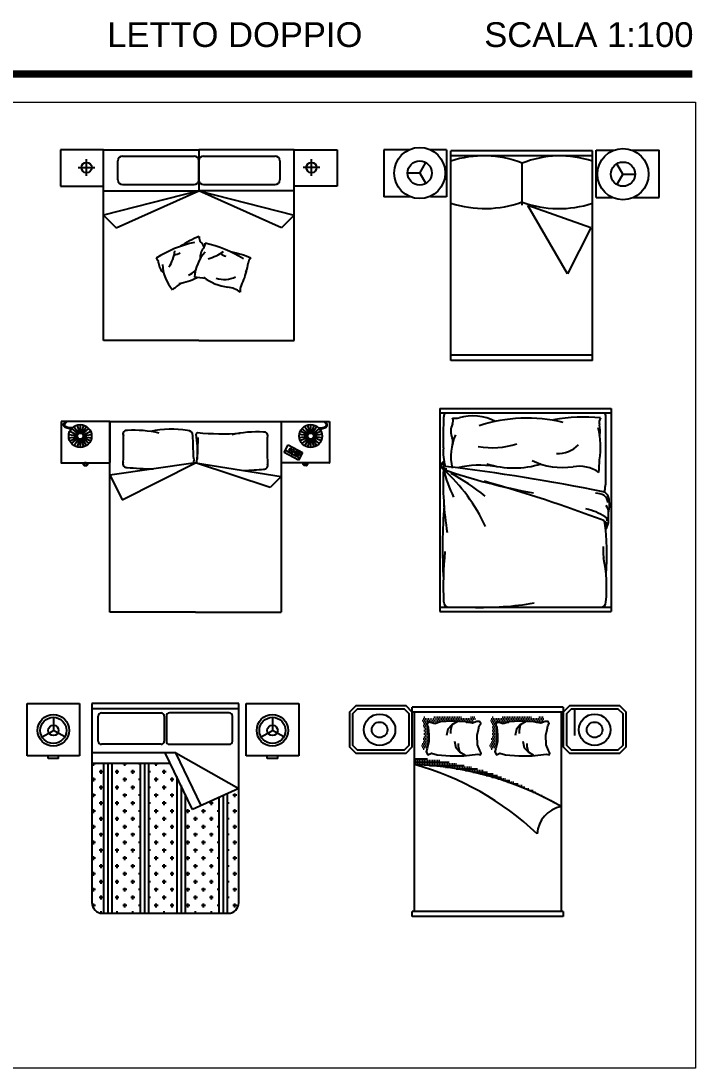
# Model space of a CAD drawing. Header units: millimetres. Extents: x 179.4 to 195, y 198.5 to 209.5.
# Drawn here: x 187.92 to 195, y 198.51 to 209.48 of the extents above; entities that cross this region are included whole.
import ezdxf

# ---------------------------------------------------------------- set-up
doc = ezdxf.new("R2010")
doc.units = ezdxf.units.MM
doc.layers.add('ARREDI_attrezzature', color=175, linetype='Continuous')
doc.layers.add('WWW.ARCHWEB.IT - free dwg', color=7, linetype='Continuous')
doc.layers.add('PROIEZIONI_finissime', color=251, linetype='Continuous', lineweight=0)
doc.styles.get("Standard").update_dxf_attribs({"font": 'arial.ttf'})
pattern_1 = [(360, (-33.422081, 61.873577), (0.0087225275, 0.017445055), [0, -0.017445055])]

msp = doc.modelspace()

# ---------------------------------------------------------------- hatches: boundary and pattern name
at = {"layer": 'ARREDI_attrezzature'}
h = msp.add_hatch(dxfattribs=at)
h.set_pattern_fill('DOTS', color=256, scale=0.010989, style=0)
h.set_pattern_definition(pattern_1)
h.paths.add_polyline_path([(192.689, 202.172), (192.675, 202.192), (192.645, 202.192), (192.601, 202.175), (192.526, 202.189), (192.384, 202.199), (192.266, 202.189), (192.205, 202.169), (192.141, 202.189), (192.124, 202.162), (192.138, 202.132), (192.144, 202.054), (192.144, 201.98), (192.127, 201.912), (192.117, 201.875), (192.134, 201.844), (192.171, 201.861), (192.183, 201.858), (192.199, 201.925), (192.199, 201.999), (192.192, 202.077), (192.179, 202.107), (192.196, 202.134), (192.26, 202.114), (192.321, 202.134), (192.439, 202.144), (192.581, 202.134), (192.656, 202.121), (192.667, 202.125), (192.672, 202.148)])
h.paths.add_polyline_path([(193.407, 202.172), (193.393, 202.192), (193.363, 202.192), (193.319, 202.175), (193.244, 202.189), (193.102, 202.199), (192.984, 202.189), (192.923, 202.169), (192.859, 202.189), (192.842, 202.162), (192.856, 202.132), (192.862, 202.054), (192.862, 201.98), (192.845, 201.912), (192.835, 201.875), (192.852, 201.844), (192.889, 201.861), (192.9, 201.858), (192.917, 201.925), (192.917, 201.999), (192.91, 202.077), (192.897, 202.107), (192.914, 202.134), (192.978, 202.114), (193.039, 202.134), (193.157, 202.144), (193.299, 202.134), (193.373, 202.121), (193.385, 202.125), (193.39, 202.148)])
h = msp.add_hatch(dxfattribs=at)
h.set_pattern_fill('DOTS', color=256, scale=0.010989, style=0)
h.set_pattern_definition(pattern_1)
h.paths.add_polyline_path([(192.047, 201.762), (192.047, 201.687, -0.124273), (193.586, 201.247, 0.122563)])

# ---------------------------------------------------------------- linework, layer by layer
for p, q in [((188.789, 208.131), (188.339, 208.131)), ((188.339, 208.131), (188.339, 207.749)), ((188.789, 207.749), (188.789, 208.131)), ((188.789, 208.131), (189.788, 208.131)), ((188.989, 208.065), (189.738, 208.065)), ((190.787, 208.131), (189.788, 208.131)), ((189.788, 208.131), (189.788, 207.7)), ((189.838, 208.065), (190.587, 208.065)), ((190.787, 207.749), (190.787, 208.131)), ((190.787, 208.131), (191.237, 208.131)), ((191.237, 208.131), (191.237, 207.749)), ((191.725, 208.131), (191.725, 207.636)), ((191.991, 208.131), (191.725, 208.131)), ((192.384, 208.131), (192.215, 208.131)), ((192.384, 208.131), (192.384, 207.636)), ((192.429, 205.923), (192.429, 208.121)), ((193.913, 208.121), (192.429, 208.121)), ((193.913, 208.066), (192.429, 208.066)), ((193.913, 205.923), (193.913, 208.121)), ((193.952, 207.631), (193.952, 208.125)), ((193.952, 208.125), (194.136, 208.125)), ((194.329, 208.125), (194.611, 208.125)), ((194.611, 207.631), (194.611, 208.125)), ((188.611, 207.857), (188.611, 208.031)), ((188.939, 207.815), (188.939, 208.015)), ((189.788, 207.815), (189.788, 208.015)), ((190.637, 208.015), (190.637, 207.815)), ((190.968, 207.857), (190.968, 208.031)), ((192.103, 207.887), (192.166, 207.996)), ((193.175, 207.55), (193.175, 207.99)), ((194.233, 207.875), (194.17, 207.984)), ((188.524, 207.944), (188.698, 207.944)), ((191.055, 207.944), (190.881, 207.944)), ((192.103, 207.887), (191.976, 207.887)), ((192.103, 207.887), (192.166, 207.777)), ((194.233, 207.875), (194.17, 207.765)), ((194.233, 207.875), (194.359, 207.875)), ((194.614, 207.905), (194.611, 207.908)), ((188.339, 207.749), (188.789, 207.749)), ((188.789, 206.133), (188.789, 207.749)), ((188.989, 207.765), (189.738, 207.765)), ((189.838, 207.765), (190.587, 207.765)), ((190.787, 206.133), (190.787, 207.749)), ((191.237, 207.749), (190.787, 207.749)), ((188.789, 207.7), (189.788, 207.7)), ((189.788, 207.7), (188.789, 207.447)), ((188.921, 207.312), (189.788, 207.7)), ((190.787, 207.7), (189.788, 207.7)), ((190.655, 207.312), (189.788, 207.7)), ((189.788, 207.7), (190.787, 207.447)), ((192.006, 207.636), (191.725, 207.636)), ((192.384, 207.636), (192.215, 207.636)), ((193.952, 207.631), (194.121, 207.631)), ((194.345, 207.631), (194.611, 207.631)), ((193.898, 207.313), (193.236, 207.546)), ((193.65, 206.83), (193.236, 207.546)), ((188.789, 207.447), (188.921, 207.312)), ((190.787, 207.447), (190.655, 207.312)), ((193.898, 207.313), (193.65, 206.83)), ((189.788, 206.133), (188.789, 206.133)), ((189.788, 206.133), (190.787, 206.133)), ((193.913, 205.978), (192.429, 205.978)), ((193.913, 205.923), (192.429, 205.923)), ((192.312, 205.42), (194.108, 205.42)), ((192.312, 205.42), (192.312, 203.291)), ((192.312, 205.375), (194.108, 205.375)), ((194.055, 204.682), (194.055, 205.333)), ((194.108, 205.42), (194.108, 203.291)), ((188.853, 205.282), (188.346, 205.282)), ((188.346, 205.282), (188.346, 204.853)), ((188.853, 205.282), (188.346, 205.282)), ((188.453, 205.209), (188.511, 205.159)), ((188.479, 205.231), (188.521, 205.167)), ((188.511, 205.246), (188.532, 205.172)), ((188.544, 205.25), (188.544, 205.174)), ((188.544, 205.25), (188.544, 205.174)), ((188.578, 205.246), (188.557, 205.172)), ((188.568, 205.167), (188.61, 205.231)), ((188.577, 205.159), (188.636, 205.209)), ((188.853, 203.284), (188.853, 205.282)), ((188.853, 205.282), (189.752, 205.282)), ((188.853, 205.282), (190.651, 205.282)), ((188.853, 205.282), (188.853, 204.853)), ((190.651, 205.282), (191.158, 205.282)), ((190.651, 205.282), (191.158, 205.282)), ((190.651, 205.282), (190.651, 203.284)), ((190.926, 205.159), (190.868, 205.209)), ((190.936, 205.167), (190.894, 205.231)), ((190.925, 205.246), (190.947, 205.172)), ((190.959, 205.25), (190.959, 205.174)), ((190.959, 205.25), (190.959, 205.174)), ((190.993, 205.246), (190.971, 205.172)), ((191.024, 205.231), (190.983, 205.167)), ((191.05, 205.209), (190.992, 205.159)), ((191.158, 205.282), (191.158, 204.853)), ((188.425, 205.147), (188.501, 205.136)), ((188.425, 205.113), (188.501, 205.124)), ((188.435, 205.18), (188.505, 205.148)), ((188.435, 205.08), (188.505, 205.112)), ((188.453, 205.051), (188.511, 205.101)), ((188.479, 205.029), (188.521, 205.093)), ((188.513, 205.137), (188.502, 205.142)), ((188.515, 205.143), (188.504, 205.145)), ((188.539, 205.098), (188.539, 205.087)), ((188.546, 205.098), (188.543, 205.086)), ((188.562, 205.157), (188.572, 205.164)), ((188.568, 205.093), (188.61, 205.029)), ((188.569, 205.15), (188.576, 205.16)), ((188.577, 205.101), (188.636, 205.051)), ((188.584, 205.148), (188.654, 205.18)), ((188.584, 205.112), (188.654, 205.08)), ((188.588, 205.136), (188.664, 205.147)), ((188.588, 205.124), (188.664, 205.113)), ((190.916, 205.136), (190.84, 205.147)), ((190.916, 205.124), (190.84, 205.113)), ((190.919, 205.148), (190.85, 205.18)), ((190.919, 205.112), (190.85, 205.08)), ((190.926, 205.101), (190.868, 205.051)), ((190.936, 205.093), (190.894, 205.029)), ((190.934, 205.15), (190.928, 205.16)), ((190.942, 205.157), (190.932, 205.164)), ((190.958, 205.098), (190.96, 205.086)), ((190.965, 205.098), (190.965, 205.087)), ((191.024, 205.029), (190.983, 205.093)), ((190.988, 205.143), (191, 205.145)), ((190.991, 205.137), (191.001, 205.142)), ((191.05, 205.051), (190.992, 205.101)), ((191.069, 205.18), (190.999, 205.148)), ((191.069, 205.08), (190.999, 205.112)), ((191.078, 205.147), (191.002, 205.136)), ((191.078, 205.113), (191.002, 205.124)), ((188.532, 205.088), (188.511, 205.014)), ((188.544, 205.086), (188.544, 205.009)), ((188.544, 205.086), (188.544, 205.009)), ((188.557, 205.088), (188.578, 205.014)), ((190.681, 204.957), (190.724, 205.039)), ((190.695, 204.983), (190.846, 204.903)), ((190.724, 205.039), (190.875, 204.959)), ((190.732, 204.982), (190.744, 205.005)), ((190.744, 205.005), (190.763, 204.995)), ((190.763, 204.995), (190.751, 204.972)), ((190.757, 204.969), (190.769, 204.992)), ((190.769, 204.992), (190.788, 204.982)), ((190.947, 205.088), (190.925, 205.014)), ((190.959, 205.086), (190.959, 205.009)), ((190.959, 205.086), (190.959, 205.009)), ((190.971, 205.088), (190.993, 205.014)), ((190.832, 204.877), (190.681, 204.957)), ((190.751, 204.972), (190.732, 204.982)), ((190.776, 204.959), (190.757, 204.969)), ((190.788, 204.982), (190.776, 204.959)), ((190.791, 204.951), (190.803, 204.974)), ((190.84, 204.925), (190.791, 204.951)), ((190.843, 204.929), (190.793, 204.955)), ((190.845, 204.933), (190.795, 204.959)), ((190.846, 204.935), (190.796, 204.961)), ((190.847, 204.938), (190.797, 204.964)), ((190.849, 204.941), (190.799, 204.967)), ((190.851, 204.945), (190.801, 204.972)), ((190.853, 204.948), (190.803, 204.974)), ((190.875, 204.959), (190.832, 204.877)), ((190.853, 204.948), (190.84, 204.925)), ((188.348, 204.85), (188.85, 204.85)), ((188.575, 204.84), (188.575, 204.834)), ((188.621, 204.843), (188.578, 204.843)), ((188.578, 204.832), (188.582, 204.832)), ((188.585, 204.829), (188.585, 204.825)), ((188.588, 204.822), (188.611, 204.822)), ((188.608, 204.85), (188.59, 204.85)), ((188.59, 204.85), (188.59, 204.843)), ((188.608, 204.843), (188.608, 204.85)), ((188.613, 204.825), (188.613, 204.832)), ((188.613, 204.832), (188.621, 204.832)), ((188.623, 204.834), (188.623, 204.84)), ((189.752, 204.85), (188.853, 204.719)), ((188.984, 204.463), (189.752, 204.85)), ((190.534, 204.591), (189.752, 204.85)), ((189.752, 204.85), (190.651, 204.707)), ((191.155, 204.85), (190.653, 204.85)), ((190.88, 204.834), (190.88, 204.84)), ((190.883, 204.843), (190.926, 204.843)), ((190.89, 204.832), (190.883, 204.832)), ((190.89, 204.825), (190.89, 204.832)), ((190.916, 204.822), (190.893, 204.822)), ((190.896, 204.843), (190.896, 204.85)), ((190.896, 204.85), (190.913, 204.85)), ((190.913, 204.85), (190.913, 204.843)), ((190.919, 204.829), (190.919, 204.825)), ((190.926, 204.832), (190.921, 204.832)), ((190.928, 204.84), (190.928, 204.834)), ((188.853, 204.723), (188.984, 204.463)), ((190.651, 204.707), (190.534, 204.591)), ((194.082, 204.236), (194.082, 204.339)), ((194.078, 204.217), (194.055, 204.155)), ((192.312, 203.336), (194.108, 203.336)), ((189.752, 203.284), (188.853, 203.284)), ((189.752, 203.284), (190.651, 203.284)), ((192.312, 203.291), (194.108, 203.291)), ((187.989, 202.328), (188.538, 202.328)), ((187.989, 201.779), (187.989, 202.328)), ((188.538, 202.328), (188.538, 201.779)), ((190.206, 202.328), (188.667, 202.328)), ((188.667, 202.328), (188.667, 200.24)), ((190.206, 202.273), (188.667, 202.273)), ((190.206, 200.24), (190.206, 202.328)), ((190.284, 202.328), (190.834, 202.328)), ((190.284, 201.779), (190.284, 202.328)), ((190.834, 202.328), (190.834, 201.779)), ((193.607, 202.291), (192.025, 202.291)), ((192.025, 202.236), (192.025, 202.291)), ((193.607, 202.291), (193.607, 202.236)), ((193.726, 202.268), (193.726, 201.993)), ((188.263, 202.183), (188.263, 202.046)), ((188.733, 201.933), (188.733, 202.196)), ((188.766, 202.229), (189.392, 202.229)), ((189.425, 202.196), (189.425, 201.933)), ((189.447, 202.196), (189.447, 201.933)), ((190.107, 202.229), (189.48, 202.229)), ((190.14, 201.933), (190.14, 202.196)), ((190.559, 202.183), (190.559, 202.046)), ((193.607, 202.236), (192.025, 202.236)), ((192.047, 200.149), (192.047, 202.236)), ((193.586, 202.236), (193.586, 200.149)), ((188.144, 201.977), (188.263, 202.046)), ((188.382, 201.977), (188.263, 202.046)), ((190.44, 201.977), (190.559, 202.046)), ((190.678, 201.977), (190.559, 202.046)), ((189.546, 201.812), (188.667, 201.812)), ((189.392, 201.9), (188.766, 201.9)), ((189.722, 201.218), (189.436, 201.812)), ((189.48, 201.9), (190.107, 201.9)), ((189.812, 201.259), (189.546, 201.812)), ((189.546, 201.812), (190.206, 201.438)), ((188.538, 201.779), (187.989, 201.779)), ((188.208, 201.751), (188.208, 201.779)), ((188.318, 201.751), (188.208, 201.751)), ((188.318, 201.751), (188.318, 201.779)), ((188.667, 201.702), (189.489, 201.702)), ((188.703, 201.695), (188.667, 201.695)), ((188.683, 201.675), (188.683, 201.702)), ((188.788, 201.702), (188.788, 200.13)), ((188.832, 201.702), (188.832, 200.13)), ((188.876, 201.702), (188.876, 200.13)), ((189.033, 201.695), (188.992, 201.695)), ((189.012, 201.675), (189.012, 201.702)), ((189.173, 201.695), (189.156, 201.695)), ((189.173, 201.702), (189.173, 200.13)), ((189.217, 201.702), (189.217, 200.13)), ((189.261, 201.702), (189.261, 200.13)), ((189.362, 201.695), (189.321, 201.695)), ((189.342, 201.675), (189.342, 201.702)), ((189.492, 201.695), (189.486, 201.695)), ((190.834, 201.779), (190.284, 201.779)), ((190.504, 201.751), (190.504, 201.779)), ((190.614, 201.751), (190.504, 201.751)), ((190.614, 201.751), (190.614, 201.779)), ((188.786, 201.613), (188.744, 201.613)), ((188.765, 201.592), (188.765, 201.633)), ((188.95, 201.613), (188.909, 201.613)), ((188.93, 201.592), (188.93, 201.633)), ((189.115, 201.613), (189.074, 201.613)), ((189.095, 201.592), (189.095, 201.633)), ((189.28, 201.613), (189.261, 201.613)), ((189.445, 201.613), (189.404, 201.613)), ((189.424, 201.592), (189.424, 201.633)), ((188.703, 201.53), (188.667, 201.53)), ((188.683, 201.51), (188.683, 201.551)), ((189.033, 201.53), (188.992, 201.53)), ((189.012, 201.51), (189.012, 201.551)), ((189.173, 201.53), (189.156, 201.53)), ((189.362, 201.53), (189.321, 201.53)), ((189.342, 201.51), (189.342, 201.551)), ((189.527, 201.53), (189.486, 201.53)), ((189.507, 201.51), (189.507, 201.551)), ((189.557, 201.561), (189.557, 200.13)), ((188.703, 201.366), (188.667, 201.366)), ((188.683, 201.345), (188.683, 201.386)), ((188.786, 201.448), (188.744, 201.448)), ((188.765, 201.427), (188.765, 201.469)), ((188.95, 201.448), (188.909, 201.448)), ((188.93, 201.427), (188.93, 201.469)), ((189.033, 201.366), (188.992, 201.366)), ((189.012, 201.345), (189.012, 201.386)), ((189.115, 201.448), (189.074, 201.448)), ((189.095, 201.427), (189.095, 201.469)), ((189.173, 201.366), (189.156, 201.366)), ((189.28, 201.448), (189.261, 201.448)), ((189.362, 201.366), (189.321, 201.366)), ((189.342, 201.345), (189.342, 201.386)), ((189.445, 201.448), (189.404, 201.448)), ((189.424, 201.427), (189.424, 201.469)), ((189.527, 201.366), (189.486, 201.366)), ((189.507, 201.345), (189.507, 201.386)), ((189.601, 201.469), (189.601, 200.13)), ((189.645, 201.378), (189.645, 200.13)), ((189.651, 201.366), (189.651, 201.366)), ((190.206, 201.438), (189.722, 201.218)), ((190.041, 201.363), (190.041, 200.13)), ((190.085, 201.383), (190.085, 200.13)), ((190.187, 201.366), (190.145, 201.366)), ((190.166, 201.345), (190.166, 201.386)), ((188.786, 201.283), (188.744, 201.283)), ((188.765, 201.263), (188.765, 201.304)), ((188.95, 201.283), (188.909, 201.283)), ((188.93, 201.263), (188.93, 201.304)), ((189.115, 201.283), (189.074, 201.283)), ((189.095, 201.263), (189.095, 201.304)), ((189.28, 201.283), (189.261, 201.283)), ((189.445, 201.283), (189.404, 201.283)), ((189.424, 201.263), (189.424, 201.304)), ((189.939, 201.283), (189.898, 201.283)), ((189.919, 201.263), (189.919, 201.304)), ((189.997, 201.343), (189.997, 200.13)), ((190.104, 201.283), (190.085, 201.283)), ((188.703, 201.201), (188.667, 201.201)), ((188.683, 201.18), (188.683, 201.221)), ((189.033, 201.201), (188.992, 201.201)), ((189.012, 201.18), (189.012, 201.221)), ((189.173, 201.201), (189.156, 201.201)), ((189.362, 201.201), (189.321, 201.201)), ((189.342, 201.18), (189.342, 201.221)), ((189.527, 201.201), (189.486, 201.201)), ((189.507, 201.18), (189.507, 201.221)), ((189.692, 201.201), (189.651, 201.201)), ((189.672, 201.18), (189.672, 201.221)), ((189.857, 201.201), (189.816, 201.201)), ((189.836, 201.18), (189.836, 201.221)), ((189.997, 201.201), (189.981, 201.201)), ((190.187, 201.201), (190.145, 201.201)), ((190.166, 201.18), (190.166, 201.221)), ((188.703, 201.036), (188.667, 201.036)), ((188.683, 201.015), (188.683, 201.057)), ((188.786, 201.118), (188.744, 201.118)), ((188.765, 201.098), (188.765, 201.139)), ((188.95, 201.118), (188.909, 201.118)), ((188.93, 201.098), (188.93, 201.139)), ((189.033, 201.036), (188.992, 201.036)), ((189.012, 201.015), (189.012, 201.057)), ((189.115, 201.118), (189.074, 201.118)), ((189.095, 201.098), (189.095, 201.139)), ((189.173, 201.036), (189.156, 201.036)), ((189.28, 201.118), (189.261, 201.118)), ((189.362, 201.036), (189.321, 201.036)), ((189.342, 201.015), (189.342, 201.057)), ((189.445, 201.118), (189.404, 201.118)), ((189.424, 201.098), (189.424, 201.139)), ((189.527, 201.036), (189.486, 201.036)), ((189.507, 201.015), (189.507, 201.057)), ((189.692, 201.036), (189.651, 201.036)), ((189.672, 201.015), (189.672, 201.057)), ((189.775, 201.118), (189.733, 201.118)), ((189.754, 201.098), (189.754, 201.139)), ((189.857, 201.036), (189.816, 201.036)), ((189.836, 201.015), (189.836, 201.057)), ((189.939, 201.118), (189.898, 201.118)), ((189.919, 201.098), (189.919, 201.139)), ((189.997, 201.036), (189.981, 201.036)), ((190.104, 201.118), (190.085, 201.118)), ((190.187, 201.036), (190.145, 201.036)), ((190.166, 201.015), (190.166, 201.057)), ((188.786, 200.954), (188.744, 200.954)), ((188.765, 200.933), (188.765, 200.974)), ((188.95, 200.954), (188.909, 200.954)), ((188.93, 200.933), (188.93, 200.974)), ((189.115, 200.954), (189.074, 200.954)), ((189.095, 200.933), (189.095, 200.974)), ((189.28, 200.954), (189.261, 200.954)), ((189.445, 200.954), (189.404, 200.954)), ((189.424, 200.933), (189.424, 200.974)), ((189.775, 200.954), (189.733, 200.954)), ((189.754, 200.933), (189.754, 200.974)), ((189.939, 200.954), (189.898, 200.954)), ((189.919, 200.933), (189.919, 200.974)), ((190.104, 200.954), (190.085, 200.954)), ((188.703, 200.871), (188.667, 200.871)), ((188.683, 200.851), (188.683, 200.892)), ((189.033, 200.871), (188.992, 200.871)), ((189.012, 200.851), (189.012, 200.892)), ((189.173, 200.871), (189.156, 200.871)), ((189.362, 200.871), (189.321, 200.871)), ((189.342, 200.851), (189.342, 200.892)), ((189.527, 200.871), (189.486, 200.871)), ((189.507, 200.851), (189.507, 200.892)), ((189.692, 200.871), (189.651, 200.871)), ((189.672, 200.851), (189.672, 200.892)), ((189.857, 200.871), (189.816, 200.871)), ((189.836, 200.851), (189.836, 200.892)), ((189.997, 200.871), (189.981, 200.871)), ((190.187, 200.871), (190.145, 200.871)), ((190.166, 200.851), (190.166, 200.892)), ((188.703, 200.706), (188.667, 200.706)), ((188.683, 200.686), (188.683, 200.727)), ((188.786, 200.789), (188.744, 200.789)), ((188.765, 200.768), (188.765, 200.809)), ((188.95, 200.789), (188.909, 200.789)), ((188.93, 200.768), (188.93, 200.809)), ((189.033, 200.706), (188.992, 200.706)), ((189.012, 200.686), (189.012, 200.727)), ((189.115, 200.789), (189.074, 200.789)), ((189.095, 200.768), (189.095, 200.809)), ((189.173, 200.706), (189.156, 200.706)), ((189.28, 200.789), (189.261, 200.789)), ((189.362, 200.706), (189.321, 200.706)), ((189.342, 200.686), (189.342, 200.727)), ((189.445, 200.789), (189.404, 200.789)), ((189.424, 200.768), (189.424, 200.809)), ((189.527, 200.706), (189.486, 200.706)), ((189.507, 200.686), (189.507, 200.727)), ((189.692, 200.706), (189.651, 200.706)), ((189.672, 200.686), (189.672, 200.727)), ((189.775, 200.789), (189.733, 200.789)), ((189.754, 200.768), (189.754, 200.809)), ((189.857, 200.706), (189.816, 200.706)), ((189.836, 200.686), (189.836, 200.727)), ((189.939, 200.789), (189.898, 200.789)), ((189.919, 200.768), (189.919, 200.809)), ((189.997, 200.706), (189.981, 200.706)), ((190.104, 200.789), (190.085, 200.789)), ((190.187, 200.706), (190.145, 200.706)), ((190.166, 200.686), (190.166, 200.727)), ((188.786, 200.624), (188.744, 200.624)), ((188.765, 200.603), (188.765, 200.644)), ((188.95, 200.624), (188.909, 200.624)), ((188.93, 200.603), (188.93, 200.644)), ((189.115, 200.624), (189.074, 200.624)), ((189.095, 200.603), (189.095, 200.644)), ((189.28, 200.624), (189.261, 200.624)), ((189.445, 200.624), (189.404, 200.624)), ((189.424, 200.603), (189.424, 200.644)), ((189.775, 200.624), (189.733, 200.624)), ((189.754, 200.603), (189.754, 200.644)), ((189.939, 200.624), (189.898, 200.624)), ((189.919, 200.603), (189.919, 200.644)), ((190.104, 200.624), (190.085, 200.624)), ((188.703, 200.541), (188.667, 200.541)), ((188.683, 200.521), (188.683, 200.562)), ((189.033, 200.541), (188.992, 200.541)), ((189.012, 200.521), (189.012, 200.562)), ((189.173, 200.541), (189.156, 200.541)), ((189.362, 200.541), (189.321, 200.541)), ((189.342, 200.521), (189.342, 200.562)), ((189.527, 200.541), (189.486, 200.541)), ((189.507, 200.521), (189.507, 200.562)), ((189.692, 200.541), (189.651, 200.541)), ((189.672, 200.521), (189.672, 200.562)), ((189.857, 200.541), (189.816, 200.541)), ((189.836, 200.521), (189.836, 200.562)), ((189.997, 200.541), (189.981, 200.541)), ((190.187, 200.541), (190.145, 200.541)), ((190.166, 200.521), (190.166, 200.562)), ((188.703, 200.377), (188.667, 200.377)), ((188.683, 200.356), (188.683, 200.397)), ((188.786, 200.459), (188.744, 200.459)), ((188.765, 200.438), (188.765, 200.48)), ((188.95, 200.459), (188.909, 200.459)), ((188.93, 200.438), (188.93, 200.48)), ((189.033, 200.377), (188.992, 200.377)), ((189.012, 200.356), (189.012, 200.397)), ((189.115, 200.459), (189.074, 200.459)), ((189.095, 200.438), (189.095, 200.48)), ((189.173, 200.377), (189.156, 200.377)), ((189.28, 200.459), (189.261, 200.459)), ((189.362, 200.377), (189.321, 200.377)), ((189.342, 200.356), (189.342, 200.397)), ((189.445, 200.459), (189.404, 200.459)), ((189.424, 200.438), (189.424, 200.48)), ((189.527, 200.377), (189.486, 200.377)), ((189.507, 200.356), (189.507, 200.397)), ((189.692, 200.377), (189.651, 200.377)), ((189.672, 200.356), (189.672, 200.397)), ((189.775, 200.459), (189.733, 200.459)), ((189.754, 200.438), (189.754, 200.48)), ((189.857, 200.377), (189.816, 200.377)), ((189.836, 200.356), (189.836, 200.397)), ((189.939, 200.459), (189.898, 200.459)), ((189.919, 200.438), (189.919, 200.48)), ((189.997, 200.377), (189.981, 200.377)), ((190.104, 200.459), (190.085, 200.459)), ((190.187, 200.377), (190.145, 200.377)), ((190.166, 200.356), (190.166, 200.397)), ((188.786, 200.294), (188.744, 200.294)), ((188.765, 200.274), (188.765, 200.315)), ((188.95, 200.294), (188.909, 200.294)), ((188.93, 200.274), (188.93, 200.315)), ((189.115, 200.294), (189.074, 200.294)), ((189.095, 200.274), (189.095, 200.315)), ((189.28, 200.294), (189.261, 200.294)), ((189.445, 200.294), (189.404, 200.294)), ((189.424, 200.274), (189.424, 200.315)), ((189.775, 200.294), (189.733, 200.294)), ((189.754, 200.274), (189.754, 200.315)), ((189.939, 200.294), (189.898, 200.294)), ((189.919, 200.274), (189.919, 200.315)), ((190.104, 200.294), (190.085, 200.294)), ((188.703, 200.212), (188.671, 200.212)), ((188.683, 200.191), (188.683, 200.232)), ((189.033, 200.212), (188.992, 200.212)), ((189.012, 200.191), (189.012, 200.232)), ((189.173, 200.212), (189.156, 200.212)), ((189.362, 200.212), (189.321, 200.212)), ((189.342, 200.191), (189.342, 200.232)), ((189.527, 200.212), (189.486, 200.212)), ((189.507, 200.191), (189.507, 200.232)), ((189.692, 200.212), (189.651, 200.212)), ((189.672, 200.191), (189.672, 200.232)), ((189.857, 200.212), (189.816, 200.212)), ((189.836, 200.191), (189.836, 200.232)), ((189.997, 200.212), (189.981, 200.212)), ((190.187, 200.212), (190.145, 200.212)), ((190.166, 200.191), (190.166, 200.232)), ((188.765, 200.131), (188.765, 200.15)), ((188.777, 200.13), (190.096, 200.13)), ((188.93, 200.13), (188.93, 200.15)), ((189.095, 200.13), (189.095, 200.15)), ((189.424, 200.13), (189.424, 200.15)), ((189.754, 200.13), (189.754, 200.15)), ((189.919, 200.13), (189.919, 200.15)), ((193.607, 200.149), (192.025, 200.149)), ((192.025, 200.094), (192.025, 200.149)), ((193.607, 200.094), (192.025, 200.094)), ((193.607, 200.149), (193.607, 200.094))]:
    msp.add_line(p, q, dxfattribs=at)
for points in [[(191.432, 201.808), (191.959, 201.808), (192.025, 201.874), (192.025, 202.236), (191.959, 202.302), (191.432, 202.302), (191.366, 202.236), (191.366, 201.874)], [(191.448, 201.841), (191.943, 201.841), (191.992, 201.89), (191.992, 202.22), (191.943, 202.269), (191.448, 202.269), (191.399, 202.22), (191.399, 201.89)], [(193.673, 201.808), (194.201, 201.808), (194.267, 201.874), (194.267, 202.236), (194.201, 202.302), (193.673, 202.302), (193.607, 202.236), (193.607, 201.874)], [(193.69, 201.841), (194.184, 201.841), (194.234, 201.89), (194.234, 202.22), (194.184, 202.269), (193.69, 202.269), (193.64, 202.22), (193.64, 201.89)]]:
    msp.add_lwpolyline(points, close=True, dxfattribs=at)
for points in [[(192.26, 202.114), (192.196, 202.134), (192.179, 202.107), (192.192, 202.077), (192.199, 201.999), (192.199, 201.925), (192.182, 201.857), (192.172, 201.82), (192.189, 201.79), (192.226, 201.807), (192.284, 201.79), (192.422, 201.78), (192.564, 201.78), (192.713, 201.796), (192.74, 201.79), (192.747, 201.807), (192.733, 201.834), (192.71, 201.894), (192.706, 201.996), (192.72, 202.056), (192.727, 202.094), (192.743, 202.117), (192.73, 202.138), (192.7, 202.138), (192.656, 202.121), (192.581, 202.134), (192.439, 202.144), (192.321, 202.134), (192.26, 202.114)], [(192.497, 202.138), (192.439, 202.104), (192.399, 202.06), (192.385, 201.992)], [(192.978, 202.114), (192.914, 202.134), (192.897, 202.107), (192.91, 202.077), (192.917, 201.999), (192.917, 201.925), (192.9, 201.857), (192.89, 201.82), (192.907, 201.79), (192.944, 201.807), (193.002, 201.79), (193.14, 201.78), (193.282, 201.78), (193.431, 201.796), (193.458, 201.79), (193.465, 201.807), (193.451, 201.834), (193.428, 201.894), (193.424, 201.996), (193.438, 202.056), (193.444, 202.094), (193.461, 202.117), (193.448, 202.138), (193.417, 202.138), (193.373, 202.121), (193.299, 202.134), (193.157, 202.144), (193.039, 202.134), (192.978, 202.114)], [(193.215, 202.138), (193.157, 202.104), (193.117, 202.06), (193.103, 201.992)], [(192.439, 202.1), (192.426, 202.046), (192.426, 202.013)], [(193.157, 202.1), (193.144, 202.046), (193.144, 202.013)], [(192.581, 201.783), (192.524, 201.817), (192.483, 201.861), (192.47, 201.928)], [(193.299, 201.783), (193.242, 201.817), (193.201, 201.861), (193.188, 201.928)], [(192.524, 201.82), (192.51, 201.874), (192.51, 201.908)], [(193.242, 201.82), (193.228, 201.874), (193.228, 201.908)]]:
    msp.add_lwpolyline(points, dxfattribs=at)
for centre, radius in [((192.103, 207.887), 0.268), ((194.233, 207.875), 0.268), ((188.611, 207.944), 0.0543), ((190.968, 207.944), 0.0543), ((192.103, 207.887), 0.127), ((194.233, 207.875), 0.127), ((188.544, 205.13), 0.12), ((190.959, 205.13), 0.12), ((188.544, 205.13), 0.0436), ((188.544, 205.13), 0.0323), ((190.959, 205.13), 0.0436), ((190.959, 205.13), 0.0323), ((188.263, 202.046), 0.165), ((188.263, 202.046), 0.137), ((190.559, 202.046), 0.165), ((190.559, 202.046), 0.137), ((191.682, 202.052), 0.165), ((191.682, 202.052), 0.0817), ((193.936, 202.052), 0.165), ((193.936, 202.052), 0.0817), ((188.263, 202.046), 0.0549), ((190.559, 202.046), 0.0549)]:
    msp.add_circle(centre, radius, dxfattribs=at)
for centre, radius, start, end in [((188.989, 208.015), 0.05, 90, 180), ((189.738, 208.015), 0.05, 0, 90), ((189.838, 208.015), 0.05, 90, 180), ((190.587, 208.015), 0.05, 0, 90), ((192.773, 206.976), 1.091, 68.3808, 108.4039), ((193.572, 207.005), 1.061, 71.2923, 111.9612), ((188.989, 207.815), 0.05, 180, 270), ((189.738, 207.815), 0.05, 270, 0), ((189.838, 207.815), 0.05, 180, 270), ((190.587, 207.815), 0.05, 270, 0), ((192.785, 208.66), 1.145, 251.8853, 289.9107), ((193.561, 208.637), 1.123, 249.9186, 288.264), ((190.12, 206.356), 0.926, 110.8823, 124.5017), ((189.859, 207.211), 0.0694, 172.1197, 222.9397), ((190.017, 205.929), 1.262, 102.6334, 122.4229), ((189.028, 207.155), 0.516, 330.3455, 350.5127), ((189.947, 207.002), 0.147, 138.55, 185.6431), ((189.667, 207.033), 0.192, 23.0681, 42.9397), ((189.783, 207.146), 0.0715, 318.55, 4.4747), ((189.288, 206.741), 0.667, 33.4332, 33.4463), ((189.58, 205.92), 1.262, 57.6548, 77.4443), ((189.294, 206.94), 0.0715, 3.5287, 49.4533), ((189.53, 207.137), 0.105, 269.8428, 305.6126), ((190.183, 206.762), 0.443, 137.8802, 175.7485), ((189.727, 206.98), 0.0746, 5.5482, 5.6431), ((189.747, 207.486), 0.516, 285.3668, 305.534), ((190.089, 207.119), 0.105, 224.8642, 260.6339), ((189.955, 206.149), 0.926, 65.9037, 79.523), ((190.374, 206.939), 0.0694, 127.1411, 177.9611), ((189.512, 206.954), 0.147, 183.5287, 230.6218), ((189.848, 206.951), 0.443, 182.8589, 220.7271), ((189.57, 207.047), 0.256, 295.5704, 315.3773), ((189.638, 207.01), 0.667, 333.1334, 348.4676), ((190.113, 206.948), 0.192, 330.0743, 357.9611), ((189.372, 206.782), 0.0746, 50.5268, 50.6218), ((189.501, 207.274), 0.55, 278.0969, 299.156), ((189.706, 206.044), 0.752, 78.4481, 87.3596), ((190.166, 207.236), 0.55, 233.1182, 262.1549), ((190.054, 207.027), 0.256, 250.5918, 297.7721), ((190.019, 206.106), 0.752, 123.4268, 132.3383), ((190.049, 206.391), 0.303, 55.1221, 82.1549), ((190.332, 206.658), 0.112, 153.1334, 189.7272), ((177.753, 205.31), 14.601, 358.8115, 0.0896), ((192.407, 205.333), 0.0528, 126.8699, 180), ((192.366, 205.29), 0.087, 335.7877, 21.7124), ((192.481, 205.444), 0.127, 254.3196, 285.6804), ((192.657, 204.805), 0.536, 63.382, 105.3588), ((193.229, 203.726), 1.593, 76.3334, 108.4695), ((193.82, 203.48), 1.849, 84.4587, 99.7952), ((194.067, 205.272), 0.0844, 144.3788, 195.1988), ((194.002, 205.333), 0.0528, 360, 53.1301), ((192.608, 205.181), 0.179, 155.7877, 202.8808), ((193.187, 205.017), 0.811, 350.3711, 14.26), ((193.761, 205.188), 0.233, 347.312, 15.1988), ((189.031, 205.152), 0.0384, 78.7278, 211.6095), ((189.031, 205.152), 0.0384, 78.7278, 211.6095), ((185.038, 205.035), 3.961, 357.4333, 1.4038), ((185.038, 205.035), 3.961, 357.4333, 1.4038), ((189.102, 203.994), 1.198, 77.0564, 93.0488), ((189.102, 203.994), 1.198, 77.0564, 93.0488), ((189.509, 204.123), 1.079, 81.4702, 102.1033), ((189.509, 204.123), 1.079, 81.4702, 102.1033), ((189.669, 205.134), 0.0553, 0, 90), ((189.669, 205.134), 0.0553, 0, 90), ((183.144, 204.809), 6.588, 0.9126, 2.8341), ((183.144, 204.809), 6.588, 0.9126, 2.8341), ((189.812, 205.119), 0.0614, 128.2265, 148.4948), ((188.686, 204.974), 1.087, 355.8781, 9.3556), ((196.358, 204.791), 6.588, 177.1659, 179.0874), ((190.037, 207.71), 2.556, 264.0962, 274.1102), ((189.812, 205.119), 0.0614, 41.3461, 41.8512), ((190.401, 203.976), 1.198, 86.9512, 102.9436), ((190.401, 203.976), 1.198, 86.9512, 102.9436), ((190.472, 205.134), 0.0384, 328.3905, 101.2722), ((190.472, 205.134), 0.0384, 328.3905, 101.2722), ((194.464, 205.017), 3.961, 178.5962, 182.5667), ((194.464, 205.017), 3.961, 178.5962, 182.5667), ((192.968, 204.916), 0.539, 155.118, 192.9862), ((192.36, 205.076), 0.0907, 339.0161, 22.8808), ((192.893, 204.96), 0.544, 175.0554, 195.8557), ((192.862, 205.883), 0.875, 260.432, 287.2702), ((193.547, 205.258), 0.311, 267.8295, 315.0098), ((189.659, 204.881), 0.0793, 335.0457, 24.3744), ((189.843, 204.863), 0.0793, 155.6256, 190.9515), ((190.759, 204.927), 0.00155, 90, 270), ((190.759, 204.927), 0.00155, 270, 90), ((190.764, 204.935), 0.00155, 90, 270), ((190.764, 204.935), 0.00155, 270, 90), ((190.829, 204.887), 0.00155, 90, 270), ((190.829, 204.887), 0.00155, 270, 90), ((190.834, 204.896), 0.00155, 90, 270), ((190.834, 204.896), 0.00155, 270, 90), ((193.599, 205.535), 0.734, 244.2263, 278.7465), ((192.128, 204.875), 1.858, 356.149, 0.1848), ((188.348, 204.853), 0.00264, 180, 270), ((188.578, 204.84), 0.00264, 90, 180), ((188.578, 204.834), 0.00264, 180, 270), ((188.582, 204.829), 0.00264, 0, 90), ((188.588, 204.825), 0.00264, 180, 270), ((188.611, 204.825), 0.00264, 270, 0), ((188.621, 204.84), 0.00264, 0, 90), ((188.621, 204.834), 0.00264, 270, 0), ((189.031, 204.841), 0.0398, 156.1084, 279.6576), ((189.031, 204.841), 0.0398, 156.1084, 279.6576), ((189.348, 207.868), 3.082, 264.1139, 269.2479), ((190.155, 207.85), 3.082, 271.9585, 275.8861), ((190.155, 207.85), 3.082, 271.9585, 275.8861), ((190.471, 204.824), 0.0398, 260.3424, 23.8916), ((190.471, 204.824), 0.0398, 260.3424, 23.8916), ((190.883, 204.84), 0.00264, 90, 180), ((190.883, 204.834), 0.00264, 180, 270), ((190.893, 204.825), 0.00264, 180, 270), ((190.916, 204.825), 0.00264, 270, 0), ((190.921, 204.829), 0.00264, 90, 180), ((190.926, 204.84), 0.00264, 0, 90), ((190.926, 204.834), 0.00264, 270, 0), ((191.155, 204.853), 0.00264, 270, 0), ((192.37, 204.82), 0.0437, 106.3005, 243.9382), ((192.383, 204.83), 0.0437, 202.6052, 274.4989), ((195.515, 204.642), 3.167, 177.4941, 189.5094), ((191.17, 203.448), 1.78, 24.3833, 48.4532), ((194.435, 210.832), 6.4, 250.9969, 259.728), ((193.775, 205.14), 1.469, 194.1894, 206.3096), ((192.374, 204.833), 0.0221, 129.3958, 258.1256), ((190.022, 184.911), 20.039, 78.477, 83.272), ((192.73, 203.886), 0.939, 80.1438, 104.1009), ((193.091, 205.753), 0.957, 252.658, 287.342), ((193.771, 204.435), 0.379, 56.2641, 99.2015), ((191.388, 202.771), 2.226, 51.0376, 62.0856), ((188.887, 190.711), 14.478, 69.1868, 74.408), ((193.384, 204.691), 0.671, 347.089, 359.2313), ((194.01, 204.473), 0.074, 12.8827, 78.3869), ((193.931, 204.284), 0.248, 65.0339, 86.464), ((193.968, 204.426), 0.107, 4.6849, 50.5984), ((193.716, 204.406), 0.376, 346.9286, 12.8827), ((198.23, 203.961), 5.888, 175.6972, 183.223), ((193.693, 203.719), 0.667, 58.0112, 76.8651), ((193.968, 204.332), 0.114, 356.6017, 37.7302), ((194.013, 204.194), 0.0528, 339.7541, 70.6724), ((191.534, 203.893), 2.531, 355.1753, 7.8765), ((194.022, 204.244), 0.0469, 359.0101, 59.2976), ((194.029, 204.236), 0.0528, 339.7541, 360), ((194.029, 204.236), 0.0528, 339.7541, 360), ((196.187, 203.552), 3.837, 174.5127, 182.4265), ((194.376, 203.928), 0.352, 172.4747, 191.3425), ((192.445, 203.54), 1.617, 354.639, 11.3425), ((192.407, 203.389), 0.0528, 180, 270), ((192.747, 206.706), 3.371, 268.3066, 279.4832), ((194.002, 203.389), 0.0528, 270, 360), ((188.766, 202.196), 0.033, 90, 180), ((189.392, 202.196), 0.033, 0, 90), ((189.48, 202.196), 0.033, 90, 180), ((190.107, 202.196), 0.033, 0, 90), ((188.766, 201.933), 0.033, 180, 270), ((189.392, 201.933), 0.033, 270, 0), ((189.48, 201.933), 0.033, 180, 270), ((190.107, 201.933), 0.033, 270, 0), ((191.946, 198.42), 3.268, 59.8866, 88.2226), ((191.251, 198.772), 3.022, 46.4367, 74.7234), ((193.641, 200.944), 0.308, 100.3543, 176.7862), ((188.777, 200.24), 0.11, 180, 270), ((190.096, 200.24), 0.11, 270, 0)]:
    msp.add_arc(centre, radius, start, end, dxfattribs=at)
for points in [[(188.451, 205.206), (188.438, 205.206), (188.424, 205.207), (188.394, 205.216), (188.376, 205.223), (188.366, 205.255), (188.377, 205.267), (188.389, 205.278), (188.391, 205.28), (188.393, 205.282)], [(191.052, 205.206), (191.065, 205.206), (191.079, 205.207), (191.109, 205.216), (191.128, 205.223), (191.138, 205.255), (191.127, 205.267), (191.114, 205.278), (191.113, 205.28), (191.111, 205.282)]]:
    msp.add_open_spline(points, degree=3, knots=[0.0077183, 0.0077183, 0.0077183, 0.0077183, 0.0428867, 0.0428867, 0.0785443, 0.0785443, 0.1084778, 0.1084778, 0.1132873, 0.1132873, 0.1132873, 0.1132873], dxfattribs=at)
for points in [[(188.46, 205.216), (188.404, 205.223), (188.379, 205.243), (188.407, 205.282)], [(191.044, 205.216), (191.1, 205.223), (191.125, 205.243), (191.097, 205.282)]]:
    msp.add_spline(points, degree=3, dxfattribs=at)
at = {"layer": 'PROIEZIONI_finissime'}
msp.add_lwpolyline([(179.375, 208.629), (194.995, 208.629), (194.995, 198.507), (179.375, 198.507)], close=True, dxfattribs=at)
at = {"layer": 'WWW.ARCHWEB.IT - free dwg', "color": 252, "true_color": 0x858585, "const_width": 0.0778}
msp.add_lwpolyline([(179.393, 208.924), (194.96, 208.924)], dxfattribs=at)

# ---------------------------------------------------------------- texts
at = {"layer": 'ARREDI_attrezzature', "width": 3}
msp.add_text('12 00', height=0.011, rotation=330.6435, dxfattribs=at).set_placement((190.701, 204.959))
at = {"layer": 'WWW.ARCHWEB.IT - free dwg', "char_height": 0.25918, "width": 24.70054, "attachment_point": 1}
for s, insert in [('{\\C1;www.archweb.it }- Strumenti per la progettazione cad          LETTO DOPPIO', (179.43, 209.467)), ('SCALA 1:100', (192.779, 209.467))]:
    msp.add_mtext(s, dxfattribs=dict(at, insert=insert))

doc.saveas('drawing.dxf')
